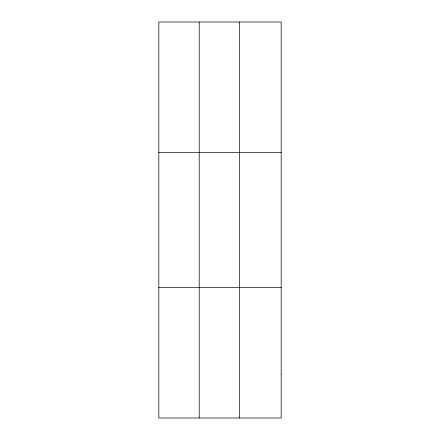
<?xml version="1.0" encoding="UTF-8"?>
<svg xmlns="http://www.w3.org/2000/svg" width="440" height="440" viewBox="0 0 440 440"><rect width="100%" height="100%" fill="white"/><g stroke="black" fill="none" stroke-linecap="round" stroke-linejoin="round"><path stroke-width="0.66" d="M199.205 22L199.205 418M239.575 22L239.575 418M158.829 152.68L281.171 152.68M158.829 287.32L281.171 287.32M281.171 374.44L281.171 418L158.829 418L158.829 22L281.171 22L281.171 374.44"/></g></svg>
